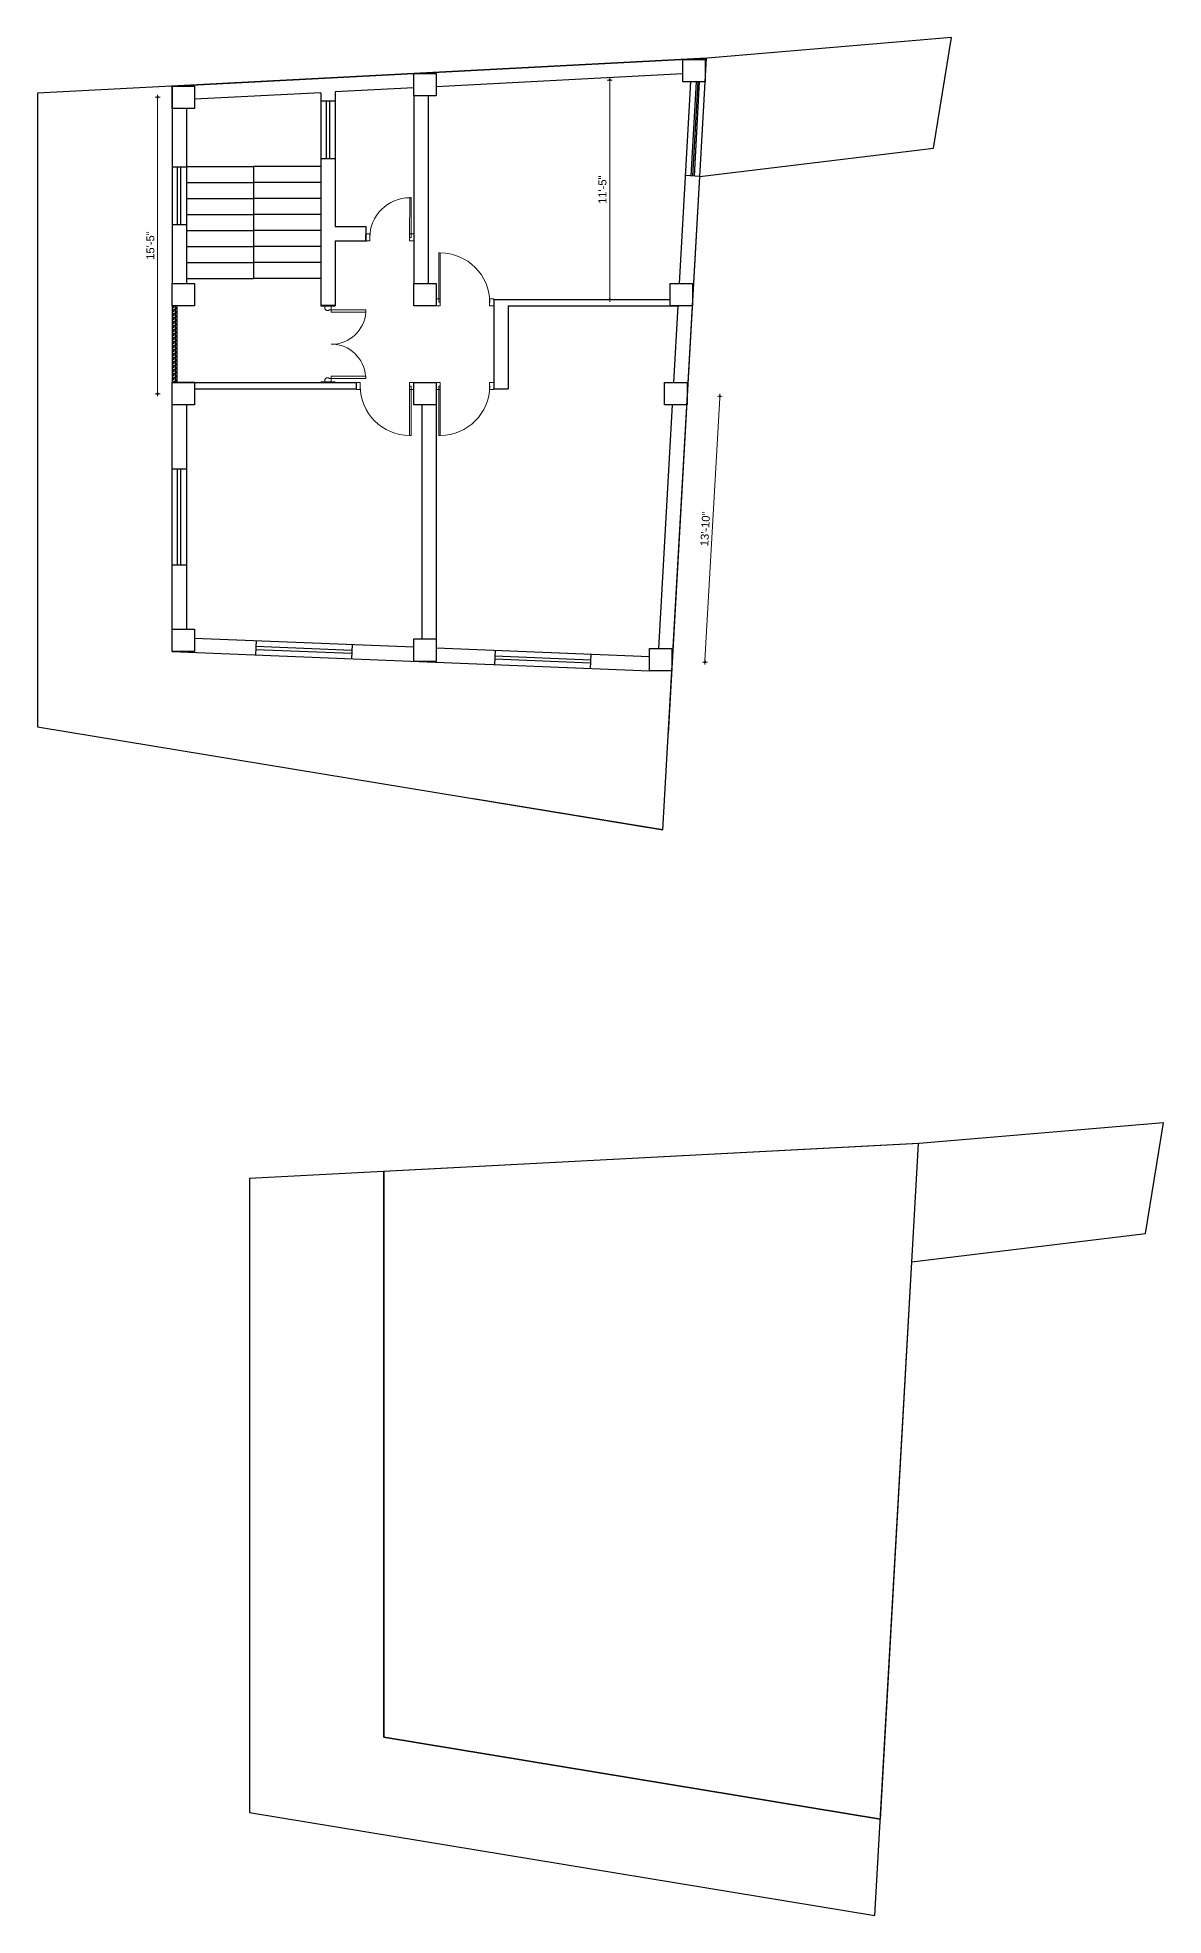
# Model space of a CAD drawing. Header units: inches. Extents: x 24733 to 33939, y -20986 to -10410.
# Drawn here: x 30398 to 31102, y -18921 to -17748 of the extents above; entities that cross this region are included whole.
import ezdxf

# ---------------------------------------------------------------- set-up
doc = ezdxf.new("R2010")
doc.units = ezdxf.units.IN
doc.header["$LTSCALE"] = 0.5
doc.header["$MEASUREMENT"] = 0
doc.header["$PDMODE"] = 66
for name, color, linetype, lineweight in [('DOOR PLAN', 241, 'Continuous', 13), ('hatch', 9, 'Continuous', 0), ('Toilet', 7, 'Continuous', 25), ('wall', 20, 'Continuous', 40), ('window', 6, 'Continuous', 13)]:
    doc.layers.add(name, color=color, linetype=linetype, lineweight=lineweight)
doc.styles.get("Standard").update_dxf_attribs({"font": 'arial.ttf'})
doc.dimstyles.new('S8', dxfattribs={"dimtxt": 5, "dimasz": 1, "dimexe": 6, "dimexo": 18, "dimgap": 1.9375, "dimtad": 1, "dimdec": 0, "dimzin": 3, "dimdsep": 46, "dimlunit": 4, "dimtxsty": 'Standard', "dimblk": 'dot 2', "dimcen": 12, "dimse1": 1, "dimse2": 1, "dimclrd": 1, "dimclre": 1, "dimclrt": 256, "dimadec": 0, "dimazin": 0, "dimtfac": 0.75, "dimtdec": 0, "dimtix": 1, "dimtmove": 1, "dimatfit": 3, "dimldrblk": 'DOT', "dimfxl": 1, "dimtolj": 1, "dimtzin": 0, "dimlwd": 9, "dimlwe": 9, "dimarcsym": 0})
pattern_1 = [(0, (1595.9583, 0), (1.25, 1.25), [1.25, -1.25]), (90, (1597.2083, 0), (-1.25, 1.25), [1.25, -1.25])]

# ---------------------------------------------------------------- blocks, each defined once
blk = doc.blocks.new('dot1')
at = {"layer": 'hatch'}
h = blk.add_hatch(color=256, dxfattribs=at)
edge = h.paths.add_edge_path()
edge.add_arc((0, 0), 1, 0, 360)
for p, q in [((3, 0), (-3, 0)), ((0, 3), (0, -3))]:
    blk.add_line(p, q, dxfattribs=at)
blk.add_circle((0, 0), 1, dxfattribs=at)
blk = doc.blocks.new('dot 2')
at = {"layer": 'hatch', "xscale": 0.5, "yscale": 0.5, "zscale": 0.5}
blk.add_blockref('dot1', (0, 0), dxfattribs=at)
blk = doc.blocks.new('*D949')
at = {"layer": 'Defpoints', "color": 0, "transparency": 16777216}
for p in [(30727.1, -17774.1), (30727.1, -17911.1), (30755.8, -17911.1)]:
    blk.add_point(p, dxfattribs=at)
at = {"layer": 'Toilet', "color": 1, "lineweight": 9, "transparency": 16777216}
blk.add_line((30755.8, -17775.1), (30755.8, -17910.1), dxfattribs=at)
for p, rotation in [((30755.8, -17774.1), 90), ((30755.8, -17911.1), 270)]:
    blk.add_blockref('dot 2', p, dxfattribs=dict(at, rotation=rotation))
at = {"layer": 'Toilet', "transparency": 16777216, "insert": (30751.3, -17842.6), "char_height": 5, "attachment_point": 5, "rotation": 90}
blk.add_mtext('\\A1;11\'-5"', dxfattribs=at)
blk = doc.blocks.new('_Dot')
at = {"color": 0, "linetype": 'ByBlock', "lineweight": -2}
blk.add_line((-0.5, 0), (-1, 0), dxfattribs=at)
at = {"color": 0, "linetype": 'ByBlock', "const_width": 0.5}
blk.add_lwpolyline([(-0.25, 0, 1), (0.25, 0, 1)], format="xyb", close=True, dxfattribs=at)
blk = doc.blocks.new('*D950')
at = {"layer": 'Defpoints', "color": 0, "transparency": 16777216}
for p in [(30797.1, -17970.1), (30787.7, -18136.2), (30815.3, -18137.8)]:
    blk.add_point(p, dxfattribs=at)
at = {"layer": 'Toilet', "color": 1, "lineweight": 9, "transparency": 16777216}
blk.add_line((30824.6, -17972.7), (30815.3, -18136.8), dxfattribs=at)
for p, rotation in [((30824.6, -17971.7), 86.77451339904444), ((30815.3, -18137.8), 266.7745133990445)]:
    blk.add_blockref('dot 2', p, dxfattribs=dict(at, rotation=rotation))
at = {"layer": 'Toilet', "transparency": 16777216, "insert": (30815.5, -18054.5), "char_height": 5, "attachment_point": 5, "rotation": 86.7745}
blk.add_mtext('\\A1;13\'-10"', dxfattribs=at)
blk = doc.blocks.new('4w')
at = {"layer": 'DOOR PLAN'}
for p, q in [((-6.5, 0), (-6.5, -2.5)), ((-2.5, 0), (-2.5, -2)), ((-6.5, -2.5), (-5, -2.5)), ((-5, -2.5), (-5, -3)), ((-5, -3), (-3.5, -3)), ((-3.5, -3), (-2.5, -2)), ((-6.5, -45.5), (-5, -45.5)), ((-6.5, -48), (-6.5, -45.5)), ((-5, -45.5), (-5, -45)), ((-5, -45), (-3.5, -45)), ((-2.5, -46), (-3.5, -45)), ((-2.5, -48), (-2.5, -46))]:
    blk.add_line(p, q, dxfattribs=at)
for points in [[(-6.5, -2.5), (-28, -2.5), (-28, -4), (-6.5, -4)], [(-6.5, -45.5), (-28, -45.5), (-28, -44), (-6.5, -44)]]:
    blk.add_lwpolyline(points, close=True, dxfattribs=at)
for centre, radius, start, end in [((-6.5, -2.5), 21.6, 183.9909, 270), ((-6.5, -45.5), 21.5, 90, 176.0091)]:
    blk.add_arc(centre, radius, start, end, dxfattribs=at)
at = {"layer": 'wall'}
for p, q in [((-9, 0), (0, 0)), ((-9, -48), (0, -48))]:
    blk.add_line(p, q, dxfattribs=at)
blk = doc.blocks.new('door')
at = {"layer": 'window', "ltscale": 0.002}
for p, q in [((-100562.7, -53980.3), (-100562.7, -53949.5)), ((-100561.8, -53949.5), (-100562.7, -53949.5)), ((-100561.8, -53980.3), (-100561.8, -53949.5)), ((-100561.8, -53980.3), (-100562.7, -53980.3))]:
    blk.add_line(p, q, dxfattribs=at)
for points in [[(-100596.1, -53982.5), (-100593.5, -53982.5), (-100593.5, -53978.2), (-100596.1, -53978.2)], [(-100560.1, -53982.5), (-100562.7, -53982.5), (-100562.7, -53978.2), (-100560.1, -53978.2)]]:
    blk.add_lwpolyline(points, close=True, dxfattribs=at)
blk.add_arc((-100562.7, -53980.4), 30.9, 89.9793, 179.9793, dxfattribs=at)
blk = doc.blocks.new('*D983')
at = {"color": 1, "lineweight": 9, "transparency": 16777216}
blk.add_line((30473.4, -17785.8), (30473.4, -17969.1), dxfattribs=at)
at = {"layer": 'Defpoints', "color": 0, "transparency": 16777216}
for p in [(30489.5, -17784.8), (30473.4, -17970.1), (30489.4, -17970.1)]:
    blk.add_point(p, dxfattribs=at)
at = {"color": 1, "lineweight": 9, "transparency": 16777216}
for p, rotation in [((30473.4, -17784.8), 90), ((30473.4, -17970.1), 270)]:
    blk.add_blockref('dot 2', p, dxfattribs=dict(at, rotation=rotation))
at = {"transparency": 16777216, "insert": (30468.9, -17877.5), "char_height": 5, "attachment_point": 5, "rotation": 90}
blk.add_mtext('\\A1;15\'-5"', dxfattribs=at)

msp = doc.modelspace()

# ---------------------------------------------------------------- hatches: boundary and pattern name
h = msp.add_hatch()
h.set_pattern_fill('ZIGZAG', color=256, scale=10)
h.set_pattern_definition(pattern_1)
h.paths.add_polyline_path([(30482.4, -17963.1), (30484.4, -17963.1), (30484.4, -17915.1), (30482.5, -17915.1)])
h = msp.add_hatch()
h.set_pattern_fill('ZIGZAG', color=256, scale=10)
h.set_pattern_definition(pattern_1)
h.paths.add_polyline_path([(30485.4, -17915.1), (30484.4, -17915.1), (30484.4, -17963.1), (30485.4, -17963.1)])

# ---------------------------------------------------------------- linework, layer by layer
for p, q in [((30584.4, -17865.5), (30603.4, -17865.5)), ((30603.4, -17865.5), (30603.4, -17874.5)), ((30584.4, -17874.5), (30603.9, -17874.5)), ((30597.4, -17963.1), (30597.4, -17967.1)), ((30924.9, -18860.6), (30948.7, -18438.6))]:
    msp.add_line(p, q)
msp.add_lwpolyline([(30948.7, -18438.6), (30614.8, -18456), (30614.8, -18809.4), (30924.9, -18860.6)], close=True)
at = {"layer": 'Toilet'}
for p, q in [((30482.4, -17777.8), (30816.3, -17760.5)), ((30792.5, -18182.4), (30816.3, -17760.5)), ((30801.5, -17770.2), (30647.4, -17778.3)), ((30482.4, -17777.8), (30482.5, -17901.1)), ((30575.4, -17782), (30496.5, -17786.1)), ((30575.4, -17782), (30575.4, -17915.1)), ((30633.4, -17779), (30584.4, -17781.5)), ((30584.4, -17781.5), (30584.4, -17865.5)), ((30584.4, -17781.5), (30584.4, -17865.5)), ((30633.4, -17784), (30633.4, -17901.1)), ((30642.4, -17784), (30642.4, -17901.1)), ((30799.4, -17901.1), (30806.5, -17775.2)), ((30806.3, -17777.8), (30806.5, -17775.2)), ((30806.7, -17834), (30810, -17775.2)), ((30807.7, -17834), (30811, -17775.2)), ((30808.7, -17834.1), (30812, -17775.2)), ((30491.4, -17791.8), (30491.4, -17901.1)), ((30491.4, -17791.8), (30491.4, -17901.1)), ((30575.4, -17787.1), (30584.4, -17787.1)), ((30578.9, -17823.1), (30578.9, -17787.1)), ((30580.9, -17823.1), (30580.9, -17787.1)), ((30491.4, -17828.5), (30482.4, -17828.5)), ((30485.9, -17864.5), (30485.9, -17828.5)), ((30487.9, -17864.5), (30487.9, -17828.5)), ((30491.4, -17828.1), (30533.4, -17828.1)), ((30491.4, -17828.1), (30533.4, -17828.1)), ((30533.4, -17828.1), (30533.4, -17898.1)), ((30575.4, -17828.1), (30533.4, -17828.1)), ((30575.4, -17828.1), (30533.4, -17828.1)), ((30575.4, -17823.1), (30584.4, -17823.1)), ((30812.2, -17834.3), (30803.2, -17833.8)), ((30491.4, -17838.1), (30533.4, -17838.1)), ((30491.4, -17838.1), (30533.4, -17838.1)), ((30575.4, -17838.1), (30533.4, -17838.1)), ((30575.4, -17838.1), (30533.4, -17838.1)), ((30491.4, -17848.1), (30533.4, -17848.1)), ((30491.4, -17848.1), (30533.4, -17848.1)), ((30575.4, -17848.1), (30533.4, -17848.1)), ((30575.4, -17848.1), (30533.4, -17848.1)), ((30491.4, -17864.5), (30482.4, -17864.5)), ((30491.4, -17858.1), (30533.4, -17858.1)), ((30491.4, -17858.1), (30533.4, -17858.1)), ((30491.4, -17868.1), (30533.4, -17868.1)), ((30491.4, -17868.1), (30533.4, -17868.1)), ((30575.4, -17858.1), (30533.4, -17858.1)), ((30575.4, -17858.1), (30533.4, -17858.1)), ((30575.4, -17868.1), (30533.4, -17868.1)), ((30575.4, -17868.1), (30533.4, -17868.1)), ((30491.4, -17878.1), (30533.4, -17878.1)), ((30491.4, -17878.1), (30533.4, -17878.1)), ((30575.4, -17878.1), (30533.4, -17878.1)), ((30575.4, -17878.1), (30533.4, -17878.1)), ((30584.4, -17874.5), (30584.4, -17915.1)), ((30603.4, -17874.5), (30603.4, -17870.5)), ((30491.4, -17888.1), (30533.4, -17888.1)), ((30491.4, -17888.1), (30533.4, -17888.1)), ((30575.4, -17888.1), (30533.4, -17888.1)), ((30575.4, -17888.1), (30533.4, -17888.1)), ((30491.4, -17898.1), (30533.4, -17898.1)), ((30491.4, -17898.1), (30533.4, -17898.1)), ((30575.4, -17898.1), (30533.4, -17898.1)), ((30575.4, -17898.1), (30533.4, -17898.1)), ((30482.5, -17915.1), (30482.4, -17963.1)), ((30484.4, -17915.1), (30484.4, -17963.1)), ((30485.4, -17915.1), (30485.4, -17963.1)), ((30683.4, -17911.1), (30683.4, -17967.1)), ((30683.4, -17911.1), (30793.6, -17911.1)), ((30692.4, -17915.1), (30692.4, -17967.1)), ((30692.4, -17915.1), (30799, -17915.1)), ((30795.9, -17963.1), (30798.6, -17915.1)), ((30496.5, -17963.1), (30482.4, -17963.1)), ((30482.4, -18117.2), (30482.4, -17963.1)), ((30496.5, -17963.1), (30597.4, -17963.1)), ((30496.5, -17967.1), (30597.4, -17967.1)), ((30647.4, -17963.1), (30647.4, -18123.3)), ((30683.4, -17967.1), (30692.4, -17967.1)), ((30790.1, -17963.1), (30790.9, -17963.1)), ((30491.4, -17977.1), (30491.4, -18117.2)), ((30491.4, -17977.1), (30491.4, -18117.2)), ((30638.4, -17977.1), (30638.4, -18123.3)), ((30786.5, -18129.2), (30795.1, -17977.1)), ((30491.4, -18017.2), (30482.4, -18017.2)), ((30485.9, -18077.2), (30485.9, -18017.2)), ((30487.9, -18077.2), (30487.9, -18017.2)), ((30491.4, -18077.2), (30482.4, -18077.2)), ((30496.4, -18122.8), (30633.4, -18128.3)), ((30534.9, -18124.3), (30534.6, -18133.3)), ((30594.9, -18126.8), (30594.5, -18135.7)), ((30482.4, -18131.2), (30780.7, -18143.2)), ((30534.7, -18129.8), (30594.7, -18132.2)), ((30534.8, -18127.8), (30594.8, -18130.3)), ((30647.4, -18128.9), (30780.7, -18134.2)), ((30684.3, -18130.3), (30683.9, -18139.3)), ((30684.1, -18133.8), (30743.9, -18136.3)), ((30684.1, -18135.8), (30743.8, -18138.2)), ((30744.1, -18132.8), (30743.7, -18141.7)), ((30789.1, -18242.6), (30670.7, -18223.1)), ((30614.8, -18809.4), (30614.8, -18456)), ((30924.9, -18860.6), (30614.8, -18809.4))]:
    msp.add_line(p, q, dxfattribs=at)
for points in [[(30812.2, -17834.3), (30958.1, -17816.6), (30969.3, -17747.5), (30816.9, -17760.4), (30398.4, -17782.2), (30398.4, -18178.2), (30789.1, -18242.6)], [(30801.5, -17761.2), (30815.5, -17761.2), (30815.5, -17775.2), (30801.5, -17775.2)], [(30633.4, -17770), (30647.4, -17770), (30647.4, -17784), (30633.4, -17784)], [(30482.5, -17777.8), (30496.5, -17777.8), (30496.5, -17791.8), (30482.5, -17791.8)], [(30482.5, -17901.1), (30496.5, -17901.1), (30496.5, -17915.1), (30482.5, -17915.1)], [(30633.4, -17901.1), (30647.4, -17901.1), (30647.4, -17915.1), (30633.4, -17915.1)], [(30793.6, -17901.1), (30807.6, -17901.1), (30807.6, -17915.1), (30793.6, -17915.1)], [(30482.4, -17963.1), (30496.4, -17963.1), (30496.4, -17977.1), (30482.4, -17977.1)], [(30633.4, -17963.1), (30647.4, -17963.1), (30647.4, -17977.1), (30633.4, -17977.1)], [(30790.1, -17963.1), (30804.1, -17963.1), (30804.1, -17977.1), (30790.1, -17977.1)], [(30482.4, -18117.2), (30496.4, -18117.2), (30496.4, -18131.2), (30482.4, -18131.2)], [(30633.4, -18123.3), (30647.4, -18123.3), (30647.4, -18137.3), (30633.4, -18137.3)], [(30780.7, -18129.2), (30794.7, -18129.2), (30794.7, -18143.2), (30780.7, -18143.2)], [(30944.5, -18512.5), (31090.5, -18494.8), (31101.7, -18425.7), (30949.2, -18438.6), (30530.8, -18460.4), (30530.8, -18856.4), (30921.5, -18920.8)]]:
    msp.add_lwpolyline(points, close=True, dxfattribs=at)
msp.add_lwpolyline([(30792.5, -18182.4), (30816.3, -17760.5), (30482.4, -17777.8)], dxfattribs=at)
at = {"layer": 'window', "ltscale": 0.002}
for p, q in [((30630.8, -17872.4), (30630.9, -17847.5)), ((30631.7, -17847.5), (30630.9, -17847.5)), ((30631.7, -17872.4), (30631.7, -17847.5)), ((30631.7, -17872.4), (30630.8, -17872.4))]:
    msp.add_line(p, q, dxfattribs=at)
for points in [[(30603.4, -17874.5), (30606, -17874.5), (30606, -17870.2), (30603.4, -17870.2)], [(30633.4, -17874.5), (30630.8, -17874.5), (30630.8, -17870.2), (30633.4, -17870.2)]]:
    msp.add_lwpolyline(points, close=True, dxfattribs=at)
msp.add_arc((30630.8, -17872.4), 24.8, 89.8865, 180.0622, dxfattribs=at)

# ---------------------------------------------------------------- block references
at = {"xscale": -1}
for name, p in [('door', (-69912.7, 36067.4)), ('4w', (30575.4, -17915.1))]:
    msp.add_blockref(name, p, dxfattribs=at)
at = {"xscale": -1, "rotation": 180}
msp.add_blockref('door', (131193.5, -71945.6), dxfattribs=at)
at = {"rotation": 180}
msp.add_blockref('door', (-69912.7, -71945.6), dxfattribs=at)

# ---------------------------------------------------------------- dimensions: what is measured, and where the dimension line sits
dim = msp.add_linear_dim(base=(30473.4, -17970.1), p1=(30489.5, -17784.8), p2=(30489.4, -17970.1), angle=90, dimstyle='S8', override={"dimfxl": 2, "dimfxlon": 1, "dimarcsym": 1})
dim.commit()
dim.dimension.update_dxf_attribs({"geometry": '*D983', "text_midpoint": (30468.9, -17877.5)})
at = {"layer": 'Toilet'}
dim = msp.add_linear_dim(base=(30755.8, -17911.1), p1=(30727.1, -17774.1), p2=(30727.1, -17911.1), angle=90, dimstyle='S8', override={"dimfxl": 2, "dimfxlon": 1, "dimarcsym": 1}, dxfattribs=at)
dim.commit()
dim.dimension.update_dxf_attribs({"geometry": '*D949', "text_midpoint": (30751.3, -17842.6)})
dim = msp.add_aligned_dim(p1=(30797.1, -17970.1), p2=(30787.7, -18136.2), distance=27.6, dimstyle='S8', override={"dimfxl": 2, "dimfxlon": 1, "dimarcsym": 1}, dxfattribs=at)
dim.commit()
dim.dimension.update_dxf_attribs({"geometry": '*D950', "text_midpoint": (30815.5, -18054.5)})

doc.saveas('drawing.dxf')
